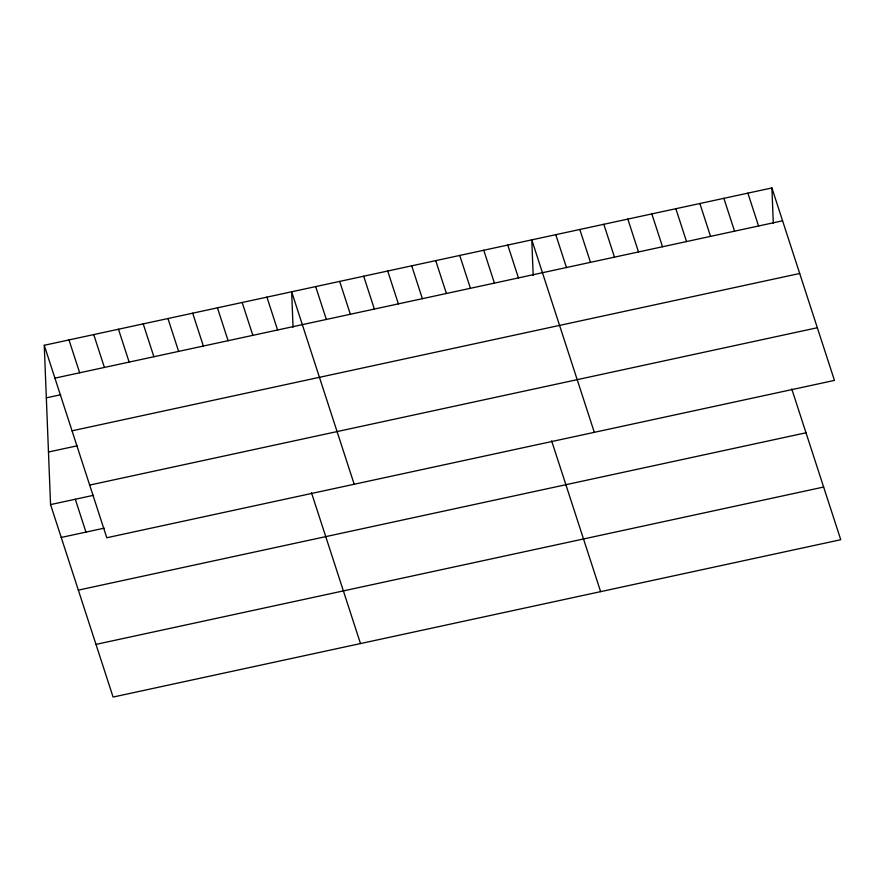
<?xml version="1.0" encoding="UTF-8"?>
<svg xmlns="http://www.w3.org/2000/svg" width="885" height="885" viewBox="0 0 885 885"><rect width="100%" height="100%" fill="white"/><g stroke="black" fill="none" stroke-linecap="round" stroke-linejoin="round"><path stroke-width="1.33" d="M44.25 345.283L771.908 187.941L834.444 380.406L106.786 537.748L44.25 345.283L50.556 504.594L113.092 697.059L840.75 539.717L791.743 388.891M54.925 378.138L782.583 220.796M46.33 397.852L60.656 394.754M72.039 430.818L799.697 273.476M48.476 452.014L77.128 445.819M89.673 485.08L817.331 327.738M50.556 504.594L93.533 495.301M61.231 537.449L104.209 528.168M78.345 590.129L806.003 432.787M95.978 644.391L823.636 487.049M747.891 193.129L758.567 225.996M723.875 198.317L734.561 231.184M699.869 203.517L710.544 236.383M675.852 208.705L686.528 241.572M651.836 213.905L662.522 246.76M627.83 219.093L638.505 251.959M603.813 224.281L614.489 257.148M579.808 229.48L590.483 262.336M555.791 234.669L566.466 267.536M594.311 432.334L531.774 239.857L533.179 275.346M507.769 245.056L518.444 277.912M551.62 440.819L600.627 591.645M483.752 250.245L494.427 283.111M459.735 255.433L470.422 288.3M435.73 260.632L446.405 293.488M411.713 265.821L422.388 298.688M387.707 271.009L398.383 303.876M363.691 276.209L374.366 309.075M339.674 281.397L350.36 314.263M315.668 286.596L326.344 319.452M354.188 484.25L291.652 291.784L293.057 327.273M266.916 297.128L277.591 329.994M311.487 492.735L360.494 643.561M242.169 302.482L252.844 335.349M217.433 307.836L228.109 340.692M192.687 313.179L203.373 346.046M167.951 318.534L178.626 351.389M143.215 323.877L153.89 356.743M118.468 329.231L129.144 362.098M93.733 334.585L104.408 367.441M68.986 339.928L79.672 372.795M75.302 499.24L85.978 532.106M771.908 187.941L773.313 223.429"/></g></svg>
